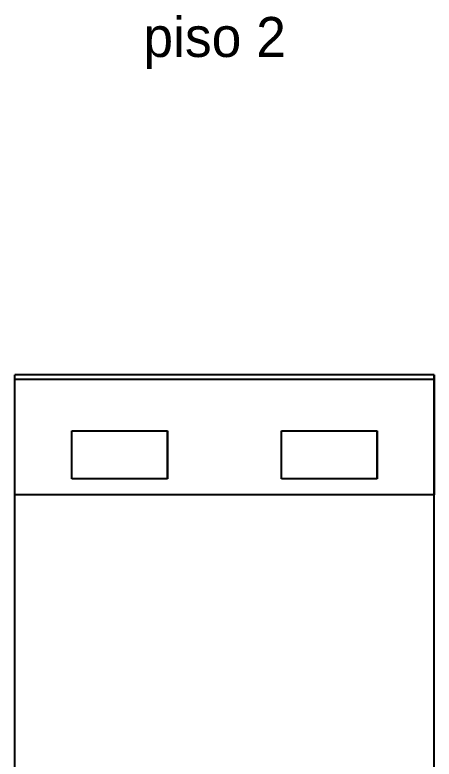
# Model space of a CAD drawing. Header units: centimetres. Extents: x 31418 to 49849, y -3781 to 3852.
# Drawn here: x 47799 to 48849, y 1990 to 3852 of the extents above; entities that cross this region are included whole.
import ezdxf

# ---------------------------------------------------------------- set-up
doc = ezdxf.new("R2010")
doc.units = ezdxf.units.CM
doc.header["$LTSCALE"] = 100
doc.header["$MEASUREMENT"] = 0
doc.layers.add('Muebles', color=11, linetype='Continuous')

msp = doc.modelspace()

# ---------------------------------------------------------------- linework, layer by layer
for p, q in [((48848.8, 2952), (47798.8, 2952)), ((47798.8, 1952), (47798.8, 2952)), ((48848.8, 1952), (48848.8, 2952)), ((48848.8, 2952), (48848.8, 2940)), ((48848.8, 2952), (48848.8, 2652)), ((48848.8, 2940), (47798.8, 2940)), ((47941.3, 2692), (47941.3, 2812)), ((48181.3, 2692), (48181.3, 2812)), ((48466.3, 2692), (48466.3, 2812)), ((48706.3, 2692), (48706.3, 2812)), ((48848.8, 2652), (47798.8, 2652))]:
    msp.add_line(p, q)
at = {"layer": 'Muebles'}
for p, q in [((47941.3, 2692), (47941.3, 2812)), ((47941.3, 2812), (48181.3, 2812)), ((48181.3, 2812), (48181.3, 2692)), ((48466.3, 2692), (48466.3, 2812)), ((48466.3, 2812), (48706.3, 2812)), ((48706.3, 2812), (48706.3, 2692)), ((48181.3, 2692), (47941.3, 2692)), ((48706.3, 2692), (48466.3, 2692))]:
    msp.add_line(p, q, dxfattribs=at)

# ---------------------------------------------------------------- texts
at = {"color": 0, "insert": (48120.7, 3847.2), "char_height": 100, "attachment_point": 1}
msp.add_mtext_dynamic_manual_height_columns('piso 2', width=548.891, gutter_width=2102.5, heights=[0], dxfattribs=at)

doc.saveas('drawing.dxf')
